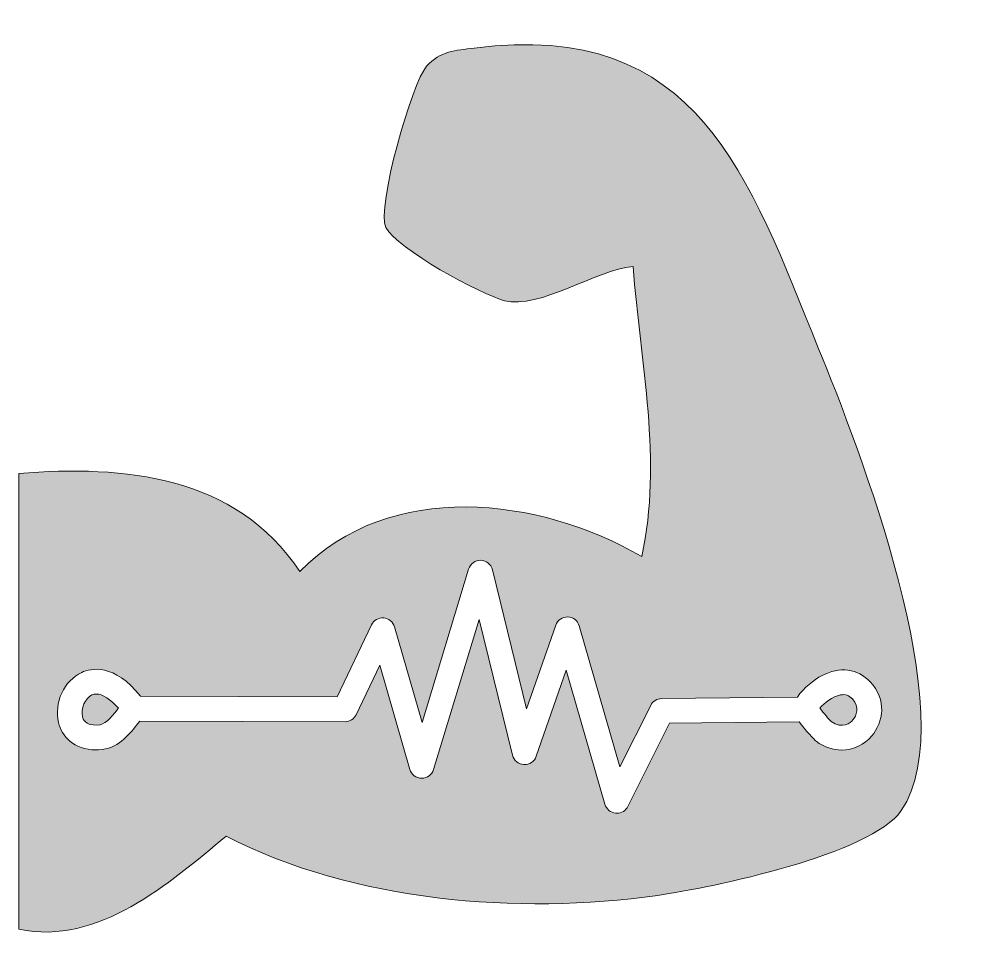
# Model space of a CAD drawing. Extents: x 19 to 516, y -496 to -9.
import ezdxf

# ---------------------------------------------------------------- set-up
doc = ezdxf.new("R2010")
doc.units = 0
doc.header["$MEASUREMENT"] = 0
doc.layers.add('Layer 1', color=7, linetype='Continuous', lineweight=0)

# ---------------------------------------------------------------- blocks, each defined once
blk = doc.blocks.new('Block_0')
at = {"layer": 'Layer 1', "true_color": 0x231f20, "transparency": 33554687}
h = blk.add_hatch(color=250, dxfattribs=at)
h.dxf.hatch_style = 2
edge = h.paths.add_edge_path()
edge.add_spline(control_points=[(467.16, -386.05), (463.48, -390.29), (457.76, -393.37), (451.32, -393.37), (447.07, -393.37), (442.5, -392.03), (437.99, -388.79), (437.17, -388.2), (432.35, -382.95), (429.09, -378.5), (429.09, -378.5), (360.87, -379.25), (360.87, -379.25), (360.87, -379.25), (339.02, -422.98), (339.02, -422.98), (337.91, -425.2), (335.65, -426.58), (333.21, -426.58), (333.01, -426.58), (332.81, -426.57), (332.61, -426.55), (329.94, -426.3), (327.7, -424.45), (326.96, -421.88), (326.96, -421.88), (306.62, -351.31), (306.62, -351.31), (306.62, -351.31), (290.8, -396.64), (290.8, -396.64), (289.85, -399.35), (287.24, -401.12), (284.36, -400.99), (281.48, -400.85), (279.04, -398.84), (278.35, -396.05), (278.35, -396.05), (260.8, -324.66), (260.8, -324.66), (260.8, -324.66), (236.82, -403.61), (236.82, -403.61), (235.99, -406.36), (233.44, -408.22), (230.56, -408.22), (227.68, -408.2), (225.16, -406.29), (224.36, -403.52), (224.36, -403.52), (208.53, -348.68), (208.53, -348.68), (208.53, -348.68), (196.11, -374.79), (196.11, -374.79), (195.03, -377.05), (192.75, -378.5), (190.24, -378.5), (190.23, -378.5), (190.23, -378.5), (190.22, -378.5), (190.22, -378.5), (82.35, -378.13), (82.35, -378.13), (81.81, -378.78), (81.26, -379.47), (80.7, -380.17), (76.19, -385.8), (70.58, -392.8), (60.64, -393.25), (60.17, -393.27), (59.72, -393.28), (59.27, -393.28), (47.31, -393.28), (41.24, -385.97), (39.54, -378.93), (37.05, -368.6), (42.53, -356.77), (51.75, -352.56), (56.52, -350.39), (68.77, -347.5), (82.67, -365.13), (82.67, -365.13), (186.14, -365.48), (186.14, -365.48), (186.14, -365.48), (204.16, -327.62), (204.16, -327.62), (205.32, -325.18), (207.86, -323.71), (210.56, -323.93), (213.25, -324.15), (215.53, -326.01), (216.27, -328.61), (216.27, -328.61), (230.76, -378.83), (230.76, -378.83), (230.76, -378.83), (255.24, -298.23), (255.24, -298.23), (256.09, -295.43), (258.73, -293.59), (261.64, -293.62), (264.56, -293.7), (267.07, -295.73), (267.77, -298.57), (267.77, -298.57), (285.75, -371.67), (285.75, -371.67), (285.75, -371.67), (301.08, -327.74), (301.08, -327.74), (302.01, -325.07), (304.54, -323.3), (307.39, -323.39), (310.22, -323.46), (312.67, -325.37), (313.46, -328.08), (313.46, -328.08), (334.84, -402.26), (334.84, -402.26), (334.84, -402.26), (351.01, -369.89), (351.01, -369.89), (352.1, -367.71), (354.32, -366.32), (356.75, -366.29), (356.75, -366.29), (428.18, -365.5), (428.18, -365.5), (431.31, -360.69), (437.06, -356.28), (440.9, -354.27), (450.42, -349.29), (459.75, -350.47), (466.51, -357.53), (475.26, -366.67), (473.46, -378.8), (467.16, -386.05)], knot_values=[0, 0, 0, 0, 1, 1, 1, 2, 2, 2, 3, 3, 3, 4, 4, 4, 5, 5, 5, 6, 6, 6, 7, 7, 7, 8, 8, 8, 9, 9, 9, 10, 10, 10, 11, 11, 11, 12, 12, 12, 13, 13, 13, 14, 14, 14, 15, 15, 15, 16, 16, 16, 17, 17, 17, 18, 18, 18, 19, 19, 19, 20, 20, 20, 21, 21, 21, 22, 22, 22, 23, 23, 23, 24, 24, 24, 25, 25, 25, 26, 26, 26, 27, 27, 27, 28, 28, 28, 29, 29, 29, 30, 30, 30, 31, 31, 31, 32, 32, 32, 33, 33, 33, 34, 34, 34, 35, 35, 35, 36, 36, 36, 37, 37, 37, 38, 38, 38, 39, 39, 39, 40, 40, 40, 41, 41, 41, 42, 42, 42, 43, 43, 43, 44, 44, 44, 45, 45, 45, 46, 46, 46, 46], degree=3, periodic=0)
edge = h.paths.add_edge_path()
edge.add_spline(control_points=[(439.31, -182.36), (402.42, -91.93), (376.21, -8.99), (258.17, -24.34), (248.19, -25.64), (240.54, -25.69), (233.14, -33.88), (225.56, -42.28), (206.47, -108.55), (211.72, -118.73), (217.33, -129.63), (261.69, -153.95), (274.08, -157.12), (292.51, -161.83), (322.47, -140.84), (341.74, -139.13), (345.49, -189.75), (357.41, -241.24), (346.25, -291.69), (292.45, -260.2), (213.72, -250.96), (166.51, -299.5), (132.43, -248.76), (74.2, -243.58), (18.73, -247.95), (18.73, -247.95), (18.72, -487.58), (18.72, -487.58), (60.66, -496.43), (97.6, -463.4), (127.73, -438.65), (194.79, -473.12), (280.77, -480.17), (354.68, -469.77), (383.25, -465.76), (467.03, -448.15), (482.8, -425.23), (516.34, -376.46), (459.92, -232.86), (439.31, -182.36)], knot_values=[0, 0, 0, 0, 1, 1, 1, 2, 2, 2, 3, 3, 3, 4, 4, 4, 5, 5, 5, 6, 6, 6, 7, 7, 7, 8, 8, 8, 9, 9, 9, 10, 10, 10, 11, 11, 11, 12, 12, 12, 13, 13, 13, 13], degree=3, periodic=0)
h = blk.add_hatch(color=250, dxfattribs=at)
h.dxf.hatch_style = 2
edge = h.paths.add_edge_path()
edge.add_spline(control_points=[(59.44, -363.91), (58.62, -363.91), (57.86, -364.07), (57.15, -364.39), (53.56, -366.03), (51.15, -371.61), (52.18, -375.89), (52.46, -377.04), (53.31, -380.54), (60.05, -380.26), (63.84, -380.09), (66.55, -377.04), (70.55, -372.04), (70.71, -371.84), (70.88, -371.64), (71.04, -371.43), (66.82, -366.55), (62.75, -363.91), (59.44, -363.91)], knot_values=[0, 0, 0, 0, 1, 1, 1, 2, 2, 2, 3, 3, 3, 4, 4, 4, 5, 5, 5, 6, 6, 6, 6], degree=3, periodic=0)
h = blk.add_hatch(color=250, dxfattribs=at)
h.dxf.hatch_style = 2
edge = h.paths.add_edge_path()
edge.add_spline(control_points=[(450.89, -364.37), (446.54, -365.12), (442.16, -368.86), (439.99, -371.36), (441.94, -373.87), (444.78, -377.35), (445.83, -378.41), (452.07, -382.71), (456.21, -378.83), (457.35, -377.53), (459.17, -375.43), (461.17, -370.75), (457.12, -366.52), (455.29, -364.6), (453.36, -363.94), (450.89, -364.37)], knot_values=[0, 0, 0, 0, 1, 1, 1, 2, 2, 2, 3, 3, 3, 4, 4, 4, 5, 5, 5, 5], degree=3, periodic=0)
at = {"layer": 'Layer 1'}
for points, knots in [([(439.31, -182.36), (402.42, -91.93), (376.21, -8.99), (258.17, -24.34), (248.19, -25.64), (240.54, -25.69), (233.14, -33.88), (225.56, -42.28), (206.47, -108.55), (211.72, -118.73), (217.33, -129.63), (261.69, -153.95), (274.08, -157.12), (292.51, -161.83), (322.47, -140.84), (341.74, -139.13), (345.49, -189.75), (357.41, -241.24), (346.25, -291.69), (292.45, -260.2), (213.72, -250.96), (166.51, -299.5), (132.43, -248.76), (74.2, -243.58), (18.73, -247.95), (18.73, -247.95), (18.72, -487.58), (18.72, -487.58), (60.66, -496.43), (97.6, -463.4), (127.73, -438.65), (194.79, -473.12), (280.77, -480.17), (354.68, -469.77), (383.25, -465.76), (467.03, -448.15), (482.8, -425.23), (516.34, -376.46), (459.92, -232.86), (439.31, -182.36)], [0, 0, 0, 0, 1, 1, 1, 2, 2, 2, 3, 3, 3, 4, 4, 4, 5, 5, 5, 6, 6, 6, 7, 7, 7, 8, 8, 8, 9, 9, 9, 10, 10, 10, 11, 11, 11, 12, 12, 12, 13, 13, 13, 13]), ([(467.16, -386.05), (463.48, -390.29), (457.76, -393.37), (451.32, -393.37), (447.07, -393.37), (442.5, -392.03), (437.99, -388.79), (437.17, -388.2), (432.35, -382.95), (429.09, -378.5), (429.09, -378.5), (360.87, -379.25), (360.87, -379.25), (360.87, -379.25), (339.02, -422.98), (339.02, -422.98), (337.91, -425.2), (335.65, -426.58), (333.21, -426.58), (333.01, -426.58), (332.81, -426.57), (332.61, -426.55), (329.94, -426.3), (327.7, -424.45), (326.96, -421.88), (326.96, -421.88), (306.62, -351.31), (306.62, -351.31), (306.62, -351.31), (290.8, -396.64), (290.8, -396.64), (289.85, -399.35), (287.24, -401.12), (284.36, -400.99), (281.48, -400.85), (279.04, -398.84), (278.35, -396.05), (278.35, -396.05), (260.8, -324.66), (260.8, -324.66), (260.8, -324.66), (236.82, -403.61), (236.82, -403.61), (235.99, -406.36), (233.44, -408.22), (230.56, -408.22), (227.68, -408.2), (225.16, -406.29), (224.36, -403.52), (224.36, -403.52), (208.53, -348.68), (208.53, -348.68), (208.53, -348.68), (196.11, -374.79), (196.11, -374.79), (195.03, -377.05), (192.75, -378.5), (190.24, -378.5), (190.23, -378.5), (190.23, -378.5), (190.22, -378.5), (190.22, -378.5), (82.35, -378.13), (82.35, -378.13), (81.81, -378.78), (81.26, -379.47), (80.7, -380.17), (76.19, -385.8), (70.58, -392.8), (60.64, -393.25), (60.17, -393.27), (59.72, -393.28), (59.27, -393.28), (47.31, -393.28), (41.24, -385.97), (39.54, -378.93), (37.05, -368.6), (42.53, -356.77), (51.75, -352.56), (56.52, -350.39), (68.77, -347.5), (82.67, -365.13), (82.67, -365.13), (186.14, -365.48), (186.14, -365.48), (186.14, -365.48), (204.16, -327.62), (204.16, -327.62), (205.32, -325.18), (207.86, -323.71), (210.56, -323.93), (213.25, -324.15), (215.53, -326.01), (216.27, -328.61), (216.27, -328.61), (230.76, -378.83), (230.76, -378.83), (230.76, -378.83), (255.24, -298.23), (255.24, -298.23), (256.09, -295.43), (258.73, -293.59), (261.64, -293.62), (264.56, -293.7), (267.07, -295.73), (267.77, -298.57), (267.77, -298.57), (285.75, -371.67), (285.75, -371.67), (285.75, -371.67), (301.08, -327.74), (301.08, -327.74), (302.01, -325.07), (304.54, -323.3), (307.39, -323.39), (310.22, -323.46), (312.67, -325.37), (313.46, -328.08), (313.46, -328.08), (334.84, -402.26), (334.84, -402.26), (334.84, -402.26), (351.01, -369.89), (351.01, -369.89), (352.1, -367.71), (354.32, -366.32), (356.75, -366.29), (356.75, -366.29), (428.18, -365.5), (428.18, -365.5), (431.31, -360.69), (437.06, -356.28), (440.9, -354.27), (450.42, -349.29), (459.75, -350.47), (466.51, -357.53), (475.26, -366.67), (473.46, -378.8), (467.16, -386.05)], [0, 0, 0, 0, 1, 1, 1, 2, 2, 2, 3, 3, 3, 4, 4, 4, 5, 5, 5, 6, 6, 6, 7, 7, 7, 8, 8, 8, 9, 9, 9, 10, 10, 10, 11, 11, 11, 12, 12, 12, 13, 13, 13, 14, 14, 14, 15, 15, 15, 16, 16, 16, 17, 17, 17, 18, 18, 18, 19, 19, 19, 20, 20, 20, 21, 21, 21, 22, 22, 22, 23, 23, 23, 24, 24, 24, 25, 25, 25, 26, 26, 26, 27, 27, 27, 28, 28, 28, 29, 29, 29, 30, 30, 30, 31, 31, 31, 32, 32, 32, 33, 33, 33, 34, 34, 34, 35, 35, 35, 36, 36, 36, 37, 37, 37, 38, 38, 38, 39, 39, 39, 40, 40, 40, 41, 41, 41, 42, 42, 42, 43, 43, 43, 44, 44, 44, 45, 45, 45, 46, 46, 46, 46]), ([(59.44, -363.91), (58.62, -363.91), (57.86, -364.07), (57.15, -364.39), (53.56, -366.03), (51.15, -371.61), (52.18, -375.89), (52.46, -377.04), (53.31, -380.54), (60.05, -380.26), (63.84, -380.09), (66.55, -377.04), (70.55, -372.04), (70.71, -371.84), (70.88, -371.64), (71.04, -371.43), (66.82, -366.55), (62.75, -363.91), (59.44, -363.91)], [0, 0, 0, 0, 1, 1, 1, 2, 2, 2, 3, 3, 3, 4, 4, 4, 5, 5, 5, 6, 6, 6, 6]), ([(450.89, -364.37), (446.54, -365.12), (442.16, -368.86), (439.99, -371.36), (441.94, -373.87), (444.78, -377.35), (445.83, -378.41), (452.07, -382.71), (456.21, -378.83), (457.35, -377.53), (459.17, -375.43), (461.17, -370.75), (457.12, -366.52), (455.29, -364.6), (453.36, -363.94), (450.89, -364.37)], [0, 0, 0, 0, 1, 1, 1, 2, 2, 2, 3, 3, 3, 4, 4, 4, 5, 5, 5, 5])]:
    blk.add_open_spline(points, degree=3, knots=knots, dxfattribs=at)

msp = doc.modelspace()

# ---------------------------------------------------------------- block references
at = {"layer": 'Layer 1'}
msp.add_blockref('Block_0', (0, 0), dxfattribs=at)

doc.saveas('drawing.dxf')
